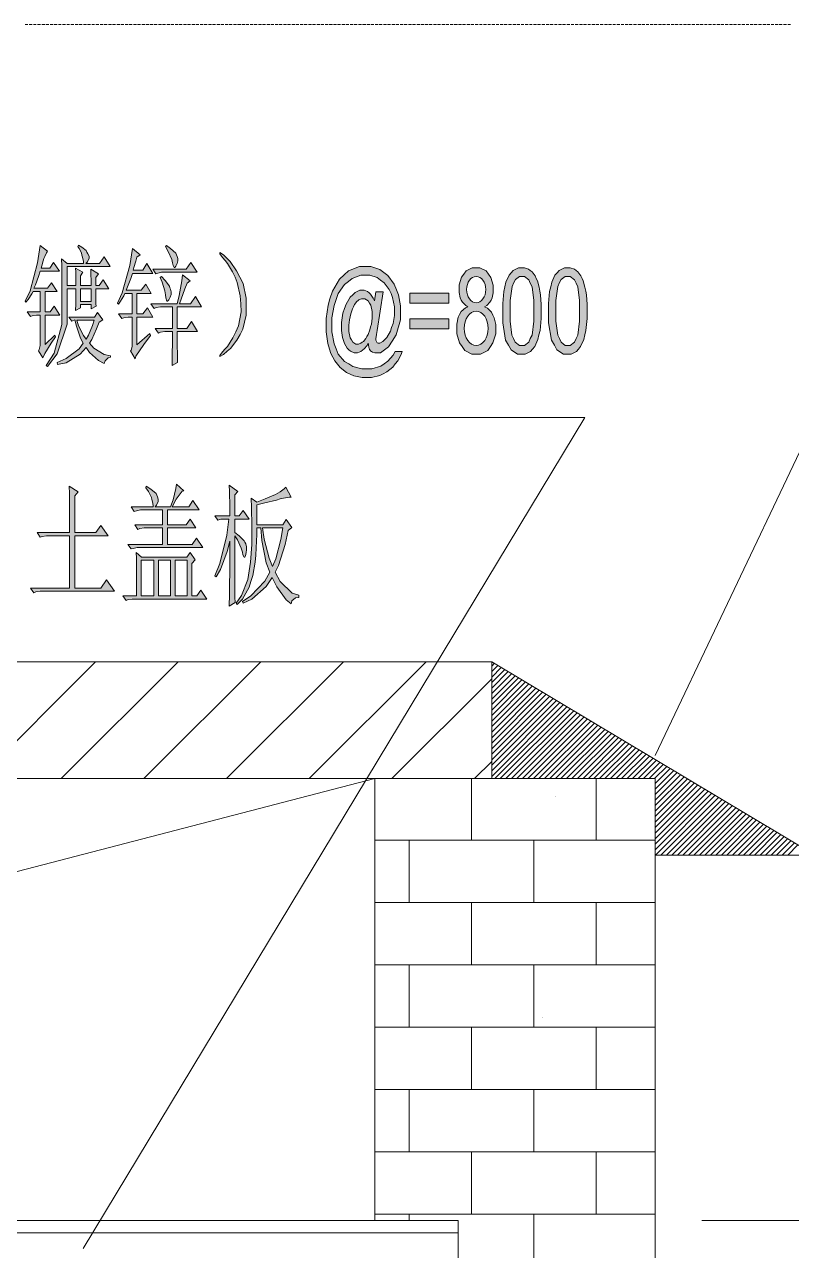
# Model space of a CAD drawing. Header units: millimetres. Extents: x -4415 to 173792, y -78716 to 47289.
# Drawn here: x 14968 to 22054, y -47989 to -36664 of the extents above; entities that cross this region are included whole.
import ezdxf

# ---------------------------------------------------------------- set-up
doc = ezdxf.new("R2010")
doc.units = ezdxf.units.MM

msp = doc.modelspace()

# ---------------------------------------------------------------- hatches: boundary and pattern name
h = msp.add_hatch(color=0)
h.dxf.hatch_style = 2
h.paths.add_polyline_path([(15158, -39619), (15247, -39534), (15254, -39548), (15213, -39607), (15155, -39704), (15137, -39743), (15098, -39677), (15104, -39665), (15111, -39628), (15111, -39605), (15111, -39348), (15101, -39348), (15079, -39348), (15040, -39354), (15022, -39362), (14991, -39319), (15111, -39319), (15111, -39129), (15047, -39129), (15034, -39153), (15001, -39203), (14981, -39229), (14974, -39219), (15019, -39125), (15088, -38867), (15111, -38706), (15180, -38758), (15171, -38773), (15155, -38807), (15147, -38827), (15141, -38848), (15128, -38892), (15121, -38915), (15201, -38915), (15237, -38863), (15291, -38943), (15114, -38943), (15098, -38992), (15068, -39070), (15055, -39101), (15180, -39101), (15217, -39049), (15271, -39129), (15158, -39129), (15158, -39319), (15204, -39319), (15241, -39266), (15294, -39348), (15158, -39348)])
h = msp.add_hatch(color=0)
h.paths.add_polyline_path([(15168, -39814), (15241, -39700), (15314, -39436), (15314, -39286), (15314, -39122), (15312, -38894), (15310, -38830), (15361, -38872), (15513, -38872), (15512, -38853), (15505, -38814), (15498, -38794), (15493, -38774), (15473, -38734), (15461, -38716), (15467, -38701), (15497, -38720), (15536, -38753), (15545, -38767), (15554, -38782), (15564, -38804), (15564, -38810), (15564, -38824), (15549, -38855), (15534, -38872), (15660, -38872), (15703, -38810), (15760, -38900), (15361, -38900), (15361, -39076), (15443, -39076), (15443, -39029), (15442, -38949), (15440, -38915), (15507, -38953), (15486, -38986), (15486, -39076), (15583, -39076), (15583, -39039), (15582, -38963), (15580, -38924), (15650, -38967), (15627, -39000), (15627, -39076), (15657, -39076), (15694, -39024), (15746, -39105), (15627, -39105), (15627, -39162), (15628, -39243), (15630, -39266), (15583, -39290), (15583, -39252), (15486, -39252), (15486, -39281), (15440, -39305), (15442, -39248), (15443, -39148), (15443, -39105), (15361, -39105), (15361, -39272), (15361, -39431), (15271, -39707), (15180, -39824)])
h.paths.add_polyline_path([(15486, -39105), (15486, -39223), (15583, -39223), (15583, -39105)])
h = msp.add_hatch(color=0)
h.dxf.hatch_style = 2
h.paths.add_polyline_path([(16279, -38706), (16318, -38734), (16366, -38777), (16372, -38791), (16378, -38806), (16385, -38827), (16385, -38834), (16385, -38846), (16378, -38871), (16372, -38884), (16366, -38897), (16357, -38910), (16351, -38910), (16341, -38889), (16335, -38867), (16329, -38836), (16296, -38761), (16269, -38716)])
h = msp.add_hatch(color=0)
h.dxf.hatch_style = 2
h.paths.add_polyline_path([(16006, -39623), (16126, -39519), (16133, -39538), (16069, -39621), (15997, -39728), (15990, -39752), (15946, -39680), (15954, -39671), (15963, -39638), (15963, -39613), (15963, -39366), (15946, -39366), (15924, -39366), (15885, -39374), (15866, -39380), (15836, -39338), (15963, -39338), (15963, -39148), (15896, -39148), (15885, -39170), (15855, -39219), (15836, -39248), (15827, -39239), (15871, -39143), (15942, -38891), (15966, -38734), (16036, -38791), (16006, -38814), (15996, -38851), (15979, -38910), (15973, -38934), (16060, -38934), (16099, -38872), (16152, -38963), (15966, -38963), (15949, -39010), (15919, -39088), (15906, -39119), (16046, -39119), (16089, -39062), (16139, -39148), (16006, -39148), (16006, -39338), (16060, -39338), (16103, -39280), (16152, -39366), (16006, -39366)])
h = msp.add_hatch(color=0)
h.dxf.hatch_style = 2
h.paths.add_polyline_path([(16959, -39528), (16931, -39579), (16871, -39656), (16839, -39683), (16807, -39711), (16773, -39732), (16772, -39726), (16771, -39721), (16796, -39688), (16821, -39661), (16844, -39638), (16894, -39558), (16919, -39503), (16945, -39447), (16968, -39317), (16965, -39244), (16961, -39170), (16934, -39047), (16913, -38998), (16890, -38950), (16844, -38872), (16821, -38843), (16796, -38816), (16771, -38781), (16772, -38775), (16773, -38769), (16805, -38793), (16836, -38823), (16867, -38852), (16927, -38940), (16957, -38999), (16987, -39057), (17016, -39193), (17016, -39272), (17015, -39350), (16986, -39479)])
h = msp.add_hatch(color=0)
h.dxf.hatch_style = 2
h.paths.add_polyline_path([(16152, -38924), (16462, -38924), (16505, -38863), (16562, -38953), (16249, -38953), (16234, -38953), (16200, -38960), (16182, -38967)])
h = msp.add_hatch(color=0)
h.paths.add_polyline_path([(18144, -39608), (18133, -39628), (18105, -39660), (18090, -39672), (18075, -39684), (18044, -39696), (18029, -39696), (18013, -39696), (17981, -39683), (17965, -39669), (17950, -39655), (17924, -39612), (17915, -39583), (17905, -39555), (17895, -39492), (17895, -39458), (17895, -39416), (17910, -39331), (17925, -39288), (17940, -39246), (17978, -39183), (18000, -39161), (18023, -39140), (18067, -39118), (18089, -39118), (18105, -39118), (18136, -39130), (18151, -39143), (18165, -39155), (18190, -39191), (18201, -39216), (18213, -39134), (18281, -39134), (18226, -39491), (18221, -39528), (18215, -39569), (18215, -39573), (18215, -39580), (18219, -39593), (18223, -39598), (18227, -39604), (18236, -39608), (18241, -39608), (18251, -39608), (18277, -39592), (18294, -39576), (18314, -39554), (18348, -39497), (18360, -39462), (18373, -39426), (18385, -39352), (18385, -39315), (18385, -39271), (18369, -39187), (18354, -39149), (18338, -39111), (18290, -39049), (18258, -39026), (18227, -39002), (18157, -38980), (18119, -38980), (18076, -38980), (17996, -39009), (17960, -39038), (17923, -39067), (17867, -39150), (17848, -39204), (17829, -39259), (17808, -39375), (17808, -39437), (17808, -39503), (17829, -39614), (17848, -39661), (17867, -39709), (17925, -39778), (17963, -39800), (18000, -39823), (18083, -39845), (18129, -39845), (18178, -39845), (18259, -39821), (18292, -39799), (18326, -39775), (18375, -39718), (18391, -39685), (18458, -39685), (18449, -39713), (18416, -39770), (18393, -39799), (18370, -39828), (18315, -39873), (18283, -39890), (18252, -39907), (18174, -39924), (18130, -39924), (18089, -39924), (18012, -39909), (17978, -39893), (17943, -39878), (17883, -39833), (17859, -39803), (17834, -39772), (17797, -39702), (17785, -39663), (17769, -39612), (17754, -39504), (17754, -39446), (17754, -39381), (17772, -39258), (17790, -39199), (17814, -39127), (17878, -39016), (17920, -38978), (17961, -38940), (18063, -38901), (18122, -38901), (18168, -38901), (18252, -38928), (18288, -38955), (18325, -38982), (18383, -39062), (18404, -39116), (18422, -39162), (18441, -39262), (18441, -39316), (18441, -39393), (18402, -39531), (18364, -39590), (18330, -39643), (18256, -39697), (18216, -39697), (18203, -39697), (18183, -39692), (18174, -39686), (18167, -39681), (18155, -39665), (18151, -39654), (18149, -39648), (18145, -39624)])
h.paths.add_polyline_path([(17964, -39464), (17964, -39500), (17976, -39557), (17989, -39577), (18000, -39597), (18028, -39617), (18043, -39617), (18054, -39617), (18076, -39609), (18087, -39600), (18099, -39591), (18122, -39565), (18131, -39547), (18142, -39529), (18159, -39485), (18166, -39458), (18173, -39431), (18180, -39377), (18180, -39350), (18180, -39314), (18167, -39258), (18155, -39237), (18142, -39218), (18111, -39198), (18093, -39198), (18081, -39198), (18058, -39206), (18049, -39215), (18038, -39223), (18018, -39251), (18008, -39271), (17997, -39290), (17982, -39336), (17976, -39364), (17970, -39391), (17964, -39441)])
h = msp.add_hatch(color=0)
h.paths.add_polyline_path([(19065, -39272), (19045, -39261), (19014, -39230), (19003, -39210), (18993, -39189), (18984, -39141), (18984, -39113), (18984, -39070), (19005, -38999), (19027, -38970), (19047, -38941), (19104, -38912), (19141, -38912), (19176, -38912), (19233, -38941), (19255, -38971), (19277, -39000), (19298, -39073), (19298, -39115), (19298, -39143), (19289, -39190), (19279, -39210), (19268, -39230), (19238, -39261), (19218, -39272), (19244, -39284), (19281, -39321), (19295, -39348), (19308, -39374), (19321, -39436), (19321, -39471), (19321, -39522), (19296, -39606), (19272, -39640), (19247, -39674), (19181, -39708), (19142, -39708), (19101, -39708), (19035, -39674), (19011, -39640), (18986, -39606), (18961, -39521), (18961, -39469), (18961, -39432), (18975, -39367), (18988, -39342), (19002, -39316), (19041, -39281)])
h.paths.add_polyline_path([(19030, -39469), (19030, -39490), (19037, -39529), (19044, -39549), (19050, -39568), (19071, -39598), (19084, -39608), (19098, -39619), (19127, -39629), (19142, -39629), (19166, -39629), (19206, -39607), (19221, -39585), (19236, -39563), (19252, -39507), (19252, -39473), (19252, -39438), (19236, -39381), (19220, -39359), (19204, -39336), (19164, -39314), (19139, -39314), (19116, -39314), (19077, -39336), (19061, -39358), (19046, -39380), (19030, -39436)])
h.paths.add_polyline_path([(19053, -39110), (19053, -39138), (19064, -39183), (19077, -39200), (19089, -39218), (19121, -39235), (19142, -39235), (19161, -39235), (19193, -39218), (19205, -39201), (19218, -39183), (19230, -39141), (19230, -39115), (19230, -39088), (19217, -39044), (19204, -39026), (19192, -39009), (19160, -38991), (19141, -38991), (19121, -38991), (19090, -39008), (19077, -39026), (19064, -39043), (19053, -39085)])
h = msp.add_hatch(color=0)
h.paths.add_polyline_path([(19386, -39310), (19386, -39241), (19396, -39129), (19406, -39087), (19415, -39045), (19445, -38980), (19465, -38957), (19484, -38935), (19533, -38912), (19563, -38912), (19586, -38912), (19624, -38924), (19641, -38937), (19657, -38950), (19685, -38986), (19696, -39010), (19706, -39033), (19723, -39091), (19729, -39126), (19735, -39160), (19742, -39252), (19742, -39310), (19742, -39379), (19731, -39490), (19721, -39532), (19712, -39575), (19683, -39639), (19662, -39663), (19643, -39685), (19594, -39708), (19563, -39708), (19524, -39708), (19463, -39668), (19440, -39627), (19413, -39579), (19386, -39420)])
h.paths.add_polyline_path([(19455, -39310), (19455, -39406), (19470, -39534), (19486, -39566), (19502, -39597), (19541, -39629), (19563, -39629), (19587, -39629), (19626, -39597), (19641, -39566), (19657, -39534), (19673, -39406), (19673, -39310), (19673, -39214), (19657, -39086), (19641, -39055), (19626, -39023), (19586, -38992), (19562, -38992), (19540, -38992), (19503, -39020), (19489, -39047), (19472, -39083), (19455, -39214)])
h = msp.add_hatch(color=0)
h.paths.add_polyline_path([(19809, -39310), (19809, -39241), (19819, -39129), (19830, -39087), (19839, -39045), (19869, -38980), (19889, -38957), (19908, -38935), (19957, -38912), (19988, -38912), (20009, -38912), (20048, -38924), (20065, -38937), (20081, -38950), (20109, -38986), (20120, -39010), (20130, -39033), (20146, -39091), (20153, -39126), (20159, -39160), (20165, -39252), (20165, -39310), (20165, -39379), (20155, -39490), (20145, -39532), (20136, -39575), (20106, -39639), (20086, -39663), (20067, -39685), (20018, -39708), (19988, -39708), (19948, -39708), (19886, -39668), (19863, -39627), (19836, -39579), (19809, -39420)])
h.paths.add_polyline_path([(19878, -39310), (19878, -39406), (19894, -39534), (19910, -39566), (19925, -39597), (19964, -39629), (19988, -39629), (20010, -39629), (20049, -39597), (20065, -39566), (20081, -39534), (20096, -39406), (20096, -39310), (20096, -39214), (20081, -39086), (20065, -39055), (20049, -39023), (20010, -38992), (19986, -38992), (19964, -38992), (19926, -39020), (19912, -39047), (19895, -39083), (19878, -39214)])
h = msp.add_hatch(color=0)
h.dxf.hatch_style = 2
h.paths.add_polyline_path([(16136, -39243), (16378, -39243), (16397, -39167), (16421, -39033), (16429, -38977), (16499, -39033), (16472, -39053), (16450, -39105), (16414, -39200), (16399, -39243), (16502, -39243), (16548, -39176), (16602, -39271), (16378, -39271), (16378, -39471), (16469, -39471), (16512, -39409), (16565, -39499), (16378, -39499), (16378, -39597), (16381, -39740), (16382, -39785), (16332, -39813), (16333, -39734), (16335, -39578), (16335, -39499), (16285, -39499), (16264, -39499), (16224, -39507), (16206, -39514), (16176, -39471), (16335, -39471), (16335, -39271), (16245, -39271), (16224, -39271), (16184, -39278), (16166, -39286)])
h = msp.add_hatch(color=0)
h.dxf.hatch_style = 2
h.paths.add_polyline_path([(16232, -38991), (16267, -39029), (16308, -39081), (16312, -39096), (16317, -39110), (16322, -39133), (16322, -39143), (16322, -39157), (16314, -39184), (16308, -39196), (16300, -39207), (16290, -39219), (16282, -39219), (16272, -39190), (16269, -39162), (16264, -39124), (16241, -39043), (16222, -39000)])
h = msp.add_hatch(color=0)
h.dxf.hatch_style = 2
h.paths.add_polyline_path([(18888, -39237), (18528, -39237), (18528, -39147), (18888, -39147)])
h = msp.add_hatch(color=0)
h.paths.add_polyline_path([(15510, -39609), (15485, -39562), (15447, -39452), (15434, -39391), (15404, -39405), (15377, -39366), (15613, -39366), (15643, -39324), (15690, -39391), (15657, -39415), (15634, -39476), (15590, -39573), (15567, -39609), (15607, -39655), (15704, -39712), (15763, -39724), (15763, -39738), (15742, -39743), (15712, -39771), (15703, -39795), (15652, -39767), (15568, -39693), (15537, -39648), (15483, -39710), (15352, -39788), (15274, -39804), (15271, -39785), (15354, -39750), (15473, -39661)])
h.paths.add_polyline_path([(15450, -39395), (15468, -39448), (15512, -39536), (15537, -39571), (15558, -39533), (15595, -39446), (15610, -39395)])
h = msp.add_hatch(color=0)
h.dxf.hatch_style = 2
h.paths.add_polyline_path([(18888, -39474), (18528, -39474), (18528, -39383), (18888, -39383)])
h = msp.add_hatch(color=0)
h.dxf.hatch_style = 2
h.paths.add_polyline_path([(15383, -41148), (15383, -41105), (15382, -40996), (15380, -40929), (15464, -40982), (15434, -41019), (15434, -41358), (15626, -41358), (15673, -41291), (15740, -41386), (15434, -41386), (15434, -41871), (15673, -41871), (15726, -41795), (15800, -41899), (15134, -41899), (15113, -41899), (15072, -41906), (15054, -41914), (15024, -41871), (15383, -41871), (15383, -41386), (15194, -41386), (15172, -41386), (15132, -41393), (15114, -41401), (15084, -41358), (15383, -41358)])
h = msp.add_hatch(color=0)
h.dxf.hatch_style = 2
h.paths.add_polyline_path([(16092, -40929), (16136, -40955), (16184, -40997), (16191, -41012), (16196, -41028), (16202, -41048), (16202, -41053), (16202, -41070), (16188, -41103), (16176, -41119), (16318, -41119), (16340, -41055), (16367, -40951), (16372, -40910), (16439, -40972), (16424, -40974), (16370, -41048), (16332, -41119), (16485, -41119), (16524, -41062), (16581, -41148), (16288, -41148), (16288, -41286), (16461, -41286), (16499, -41233), (16551, -41314), (16288, -41314), (16288, -41466), (16518, -41466), (16558, -41409), (16615, -41495), (16033, -41495), (16010, -41495), (15971, -41503), (15952, -41509), (15922, -41466), (16242, -41466), (16242, -41314), (16095, -41314), (16074, -41314), (16034, -41321), (16016, -41329), (15986, -41286), (16242, -41286), (16242, -41148), (16062, -41148), (16040, -41148), (16001, -41155), (15982, -41162), (15952, -41119), (16158, -41119), (16155, -41107), (16149, -41074), (16145, -41053), (16140, -41033), (16112, -40979), (16089, -40943)])
h = msp.add_hatch(color=0)
h.dxf.hatch_style = 2
h.paths.add_polyline_path([(16911, -41386), (16911, -41644), (16912, -41953), (16914, -42004), (16860, -42037), (16863, -41930), (16864, -41630), (16864, -41437), (16841, -41533), (16778, -41697), (16738, -41766), (16727, -41756), (16772, -41642), (16838, -41380), (16857, -41233), (16781, -41233), (16754, -41243), (16727, -41204), (16864, -41204), (16864, -41119), (16863, -40977), (16860, -40920), (16938, -40977), (16911, -41010), (16911, -41204), (16951, -41204), (16987, -41153), (17044, -41233), (16911, -41233), (16911, -41357), (16950, -41388), (16996, -41433), (17004, -41447), (17012, -41462), (17020, -41490), (17020, -41505), (17020, -41516), (17016, -41542), (17012, -41556), (17009, -41571), (17002, -41585), (16996, -41585), (16986, -41562), (16981, -41538), (16971, -41501), (16936, -41425)])
h = msp.add_hatch(color=0)
h.paths.add_polyline_path([(17404, -41338), (17375, -41468), (17315, -41661), (17283, -41724), (17330, -41808), (17440, -41916), (17503, -41937), (17503, -41957), (17473, -41959), (17438, -41988), (17433, -42014), (17386, -41980), (17298, -41859), (17257, -41771), (17202, -41855), (17068, -41973), (16987, -42008), (16981, -41994), (17060, -41942), (17187, -41806), (17234, -41724), (17202, -41636), (17160, -41431), (17150, -41314), (17114, -41314), (17114, -41374), (17108, -41499), (17104, -41566), (17099, -41632), (17077, -41754), (17060, -41808), (17044, -41863), (16981, -41971), (16934, -42023), (16924, -42008), (16972, -41939), (17032, -41791), (17044, -41712), (17056, -41631), (17068, -41467), (17068, -41383), (17068, -41299), (17065, -41127), (17063, -41039), (17114, -41076), (17190, -41047), (17288, -41007), (17308, -40993), (17330, -40980), (17366, -40953), (17383, -40938), (17433, -41029), (17413, -41029), (17362, -41039), (17330, -41047), (17296, -41057), (17189, -41084), (17114, -41100), (17114, -41286), (17353, -41286), (17386, -41238), (17437, -41309)])
h.paths.add_polyline_path([(17167, -41314), (17181, -41417), (17229, -41595), (17260, -41671), (17290, -41599), (17337, -41421), (17353, -41314)])
h = msp.add_hatch(color=0)
h.paths.add_polyline_path([(16003, -41942), (16003, -41792), (16001, -41593), (15999, -41542), (16049, -41585), (16469, -41585), (16499, -41542), (16545, -41609), (16515, -41642), (16515, -41942), (16561, -41942), (16598, -41889), (16651, -41971), (15986, -41971), (15964, -41971), (15924, -41977), (15906, -41985), (15876, -41942)])
h.paths.add_polyline_path([(16046, -41613), (16046, -41942), (16162, -41942), (16162, -41613)])
h.paths.add_polyline_path([(16206, -41613), (16206, -41942), (16318, -41942), (16318, -41613)])
h.paths.add_polyline_path([(16361, -41613), (16361, -41942), (16472, -41942), (16472, -41613)])
h = msp.add_hatch(color=0)
h.dxf.hatch_style = 2
h.paths.add_polyline_path([(19874, -43798), (19870, -43794), (19874, -43790), (19878, -43794)])
h = msp.add_hatch(color=0)
h.dxf.hatch_style = 2
h.paths.add_polyline_path([(19755, -45841), (19751, -45837), (19755, -45833), (19759, -45837)])

# ---------------------------------------------------------------- linework, layer by layer
at = {"color": 0, "lineweight": 0}
for points in [[(15000, -36664), (14973, -36664)], [(14973, -36664), (15000, -36664)], [(15039, -36664), (15012, -36664)], [(15012, -36664), (15039, -36664)], [(15077, -36664), (15051, -36664)], [(15051, -36664), (15077, -36664)], [(15116, -36664), (15088, -36664)], [(15088, -36664), (15116, -36664)], [(15155, -36664), (15127, -36664)], [(15127, -36664), (15155, -36664)], [(15193, -36664), (15165, -36664)], [(15165, -36664), (15193, -36664)], [(15232, -36664), (15204, -36664)], [(15204, -36664), (15232, -36664)], [(15270, -36664), (15243, -36664)], [(15243, -36664), (15270, -36664)], [(15308, -36664), (15281, -36664)], [(15281, -36664), (15308, -36664)], [(15347, -36664), (15320, -36664)], [(15320, -36664), (15347, -36664)], [(15385, -36664), (15358, -36664)], [(15358, -36664), (15385, -36664)], [(15424, -36664), (15396, -36664)], [(15396, -36664), (15424, -36664)], [(15463, -36664), (15435, -36664)], [(15435, -36664), (15463, -36664)], [(15501, -36664), (15473, -36664)], [(15473, -36664), (15501, -36664)], [(15540, -36664), (15512, -36664)], [(15512, -36664), (15540, -36664)], [(15578, -36664), (15551, -36664)], [(15551, -36664), (15578, -36664)], [(15616, -36664), (15589, -36664)], [(15589, -36664), (15616, -36664)], [(15655, -36664), (15628, -36664)], [(15628, -36664), (15655, -36664)], [(15694, -36664), (15666, -36664)], [(15666, -36664), (15694, -36664)], [(15732, -36664), (15704, -36664)], [(15704, -36664), (15732, -36664)], [(15771, -36664), (15743, -36664)], [(15743, -36664), (15771, -36664)], [(15809, -36664), (15782, -36664)], [(15782, -36664), (15809, -36664)], [(15847, -36664), (15820, -36664)], [(15820, -36664), (15847, -36664)], [(15886, -36664), (15859, -36664)], [(15859, -36664), (15886, -36664)], [(15924, -36664), (15898, -36664)], [(15898, -36664), (15924, -36664)], [(15963, -36664), (15935, -36664)], [(15935, -36664), (15963, -36664)], [(16002, -36664), (15974, -36664)], [(15974, -36664), (16002, -36664)], [(16040, -36664), (16012, -36664)], [(16012, -36664), (16040, -36664)], [(16079, -36664), (16051, -36664)], [(16051, -36664), (16079, -36664)], [(16118, -36664), (16090, -36664)], [(16090, -36664), (16118, -36664)], [(16155, -36664), (16128, -36664)], [(16128, -36664), (16155, -36664)], [(16194, -36664), (16167, -36664)], [(16167, -36664), (16194, -36664)], [(16232, -36664), (16205, -36664)], [(16205, -36664), (16232, -36664)], [(16271, -36664), (16243, -36664)], [(16243, -36664), (16271, -36664)], [(16310, -36664), (16282, -36664)], [(16282, -36664), (16310, -36664)], [(16348, -36664), (16320, -36664)], [(16320, -36664), (16348, -36664)], [(16387, -36664), (16359, -36664)], [(16359, -36664), (16387, -36664)], [(16425, -36664), (16398, -36664)], [(16398, -36664), (16425, -36664)], [(16463, -36664), (16436, -36664)], [(16436, -36664), (16463, -36664)], [(16502, -36664), (16475, -36664)], [(16475, -36664), (16502, -36664)], [(16541, -36664), (16513, -36664)], [(16513, -36664), (16541, -36664)], [(16579, -36664), (16551, -36664)], [(16551, -36664), (16579, -36664)], [(16618, -36664), (16590, -36664)], [(16590, -36664), (16618, -36664)], [(16656, -36664), (16629, -36664)], [(16629, -36664), (16656, -36664)], [(16695, -36664), (16667, -36664)], [(16667, -36664), (16695, -36664)], [(16733, -36664), (16706, -36664)], [(16706, -36664), (16733, -36664)], [(16771, -36664), (16744, -36664)], [(16744, -36664), (16771, -36664)], [(16810, -36664), (16782, -36664)], [(16782, -36664), (16810, -36664)], [(16849, -36664), (16821, -36664)], [(16821, -36664), (16849, -36664)], [(16887, -36664), (16859, -36664)], [(16859, -36664), (16887, -36664)], [(16926, -36664), (16898, -36664)], [(16898, -36664), (16926, -36664)], [(16965, -36664), (16937, -36664)], [(16937, -36664), (16965, -36664)], [(17002, -36664), (16975, -36664)], [(16975, -36664), (17002, -36664)], [(17041, -36664), (17014, -36664)], [(17014, -36664), (17041, -36664)], [(17079, -36664), (17053, -36664)], [(17053, -36664), (17079, -36664)], [(17118, -36664), (17090, -36664)], [(17090, -36664), (17118, -36664)], [(17157, -36664), (17129, -36664)], [(17129, -36664), (17157, -36664)], [(17195, -36664), (17167, -36664)], [(17167, -36664), (17195, -36664)], [(17234, -36664), (17206, -36664)], [(17206, -36664), (17234, -36664)], [(17272, -36664), (17245, -36664)], [(17245, -36664), (17272, -36664)], [(17310, -36664), (17283, -36664)], [(17283, -36664), (17310, -36664)], [(17349, -36664), (17322, -36664)], [(17322, -36664), (17349, -36664)], [(17388, -36664), (17360, -36664)], [(17360, -36664), (17388, -36664)], [(17426, -36664), (17398, -36664)], [(17398, -36664), (17426, -36664)], [(17465, -36664), (17437, -36664)], [(17437, -36664), (17465, -36664)], [(17503, -36664), (17476, -36664)], [(17476, -36664), (17503, -36664)], [(17542, -36664), (17514, -36664)], [(17514, -36664), (17542, -36664)], [(17580, -36664), (17553, -36664)], [(17553, -36664), (17580, -36664)], [(17618, -36664), (17591, -36664)], [(17591, -36664), (17618, -36664)], [(17657, -36664), (17630, -36664)], [(17630, -36664), (17657, -36664)], [(17696, -36664), (17668, -36664)], [(17668, -36664), (17696, -36664)], [(17734, -36664), (17706, -36664)], [(17706, -36664), (17734, -36664)], [(17773, -36664), (17745, -36664)], [(17745, -36664), (17773, -36664)], [(17812, -36664), (17784, -36664)], [(17784, -36664), (17812, -36664)], [(17849, -36664), (17822, -36664)], [(17822, -36664), (17849, -36664)], [(17888, -36664), (17861, -36664)], [(17861, -36664), (17888, -36664)], [(17926, -36664), (17900, -36664)], [(17900, -36664), (17926, -36664)], [(17965, -36664), (17937, -36664)], [(17937, -36664), (17965, -36664)], [(18004, -36664), (17976, -36664)], [(17976, -36664), (18004, -36664)], [(18042, -36664), (18014, -36664)], [(18014, -36664), (18042, -36664)], [(18081, -36664), (18053, -36664)], [(18053, -36664), (18081, -36664)], [(18120, -36664), (18092, -36664)], [(18092, -36664), (18120, -36664)], [(18157, -36664), (18130, -36664)], [(18130, -36664), (18157, -36664)], [(18196, -36664), (18169, -36664)], [(18169, -36664), (18196, -36664)], [(18235, -36664), (18208, -36664)], [(18208, -36664), (18235, -36664)], [(18273, -36664), (18245, -36664)], [(18245, -36664), (18273, -36664)], [(18312, -36664), (18284, -36664)], [(18284, -36664), (18312, -36664)], [(18350, -36664), (18323, -36664)], [(18323, -36664), (18350, -36664)], [(18389, -36664), (18361, -36664)], [(18361, -36664), (18389, -36664)], [(18427, -36664), (18400, -36664)], [(18400, -36664), (18427, -36664)], [(18465, -36664), (18438, -36664)], [(18438, -36664), (18465, -36664)], [(18504, -36664), (18477, -36664)], [(18477, -36664), (18504, -36664)], [(18543, -36664), (18515, -36664)], [(18515, -36664), (18543, -36664)], [(18581, -36664), (18553, -36664)], [(18553, -36664), (18581, -36664)], [(18620, -36664), (18592, -36664)], [(18592, -36664), (18620, -36664)], [(18659, -36664), (18631, -36664)], [(18631, -36664), (18659, -36664)], [(18697, -36664), (18669, -36664)], [(18669, -36664), (18697, -36664)], [(18735, -36664), (18708, -36664)], [(18708, -36664), (18735, -36664)], [(18773, -36664), (18747, -36664)], [(18747, -36664), (18773, -36664)], [(18812, -36664), (18784, -36664)], [(18784, -36664), (18812, -36664)], [(18851, -36664), (18823, -36664)], [(18823, -36664), (18851, -36664)], [(18889, -36664), (18861, -36664)], [(18861, -36664), (18889, -36664)], [(18928, -36664), (18900, -36664)], [(18900, -36664), (18928, -36664)], [(18967, -36664), (18939, -36664)], [(18939, -36664), (18967, -36664)], [(19004, -36664), (18977, -36664)], [(18977, -36664), (19004, -36664)], [(19043, -36664), (19016, -36664)], [(19016, -36664), (19043, -36664)], [(19081, -36664), (19055, -36664)], [(19055, -36664), (19081, -36664)], [(19120, -36664), (19092, -36664)], [(19092, -36664), (19120, -36664)], [(19159, -36664), (19131, -36664)], [(19131, -36664), (19159, -36664)], [(19197, -36664), (19170, -36664)], [(19170, -36664), (19197, -36664)], [(19236, -36664), (19208, -36664)], [(19208, -36664), (19236, -36664)], [(19274, -36664), (19247, -36664)], [(19247, -36664), (19274, -36664)], [(19312, -36664), (19285, -36664)], [(19285, -36664), (19312, -36664)], [(19351, -36664), (19324, -36664)], [(19324, -36664), (19351, -36664)], [(19390, -36664), (19362, -36664)], [(19362, -36664), (19390, -36664)], [(19428, -36664), (19400, -36664)], [(19400, -36664), (19428, -36664)], [(19467, -36664), (19439, -36664)], [(19439, -36664), (19467, -36664)], [(19506, -36664), (19478, -36664)], [(19478, -36664), (19506, -36664)], [(19544, -36664), (19516, -36664)], [(19516, -36664), (19544, -36664)], [(19582, -36664), (19555, -36664)], [(19555, -36664), (19582, -36664)], [(19620, -36664), (19594, -36664)], [(19594, -36664), (19620, -36664)], [(19659, -36664), (19632, -36664)], [(19632, -36664), (19659, -36664)], [(19698, -36664), (19670, -36664)], [(19670, -36664), (19698, -36664)], [(19736, -36664), (19708, -36664)], [(19708, -36664), (19736, -36664)], [(19775, -36664), (19747, -36664)], [(19747, -36664), (19775, -36664)], [(19814, -36664), (19786, -36664)], [(19786, -36664), (19814, -36664)], [(19851, -36664), (19824, -36664)], [(19824, -36664), (19851, -36664)], [(19890, -36664), (19863, -36664)], [(19863, -36664), (19890, -36664)], [(19928, -36664), (19902, -36664)], [(19902, -36664), (19928, -36664)], [(19967, -36664), (19939, -36664)], [(19939, -36664), (19967, -36664)], [(20006, -36664), (19978, -36664)], [(19978, -36664), (20006, -36664)], [(20044, -36664), (20017, -36664)], [(20017, -36664), (20044, -36664)], [(20083, -36664), (20055, -36664)], [(20055, -36664), (20083, -36664)], [(20122, -36664), (20094, -36664)], [(20094, -36664), (20122, -36664)], [(20159, -36664), (20132, -36664)], [(20132, -36664), (20159, -36664)], [(20198, -36664), (20171, -36664)], [(20171, -36664), (20198, -36664)], [(20237, -36664), (20210, -36664)], [(20210, -36664), (20237, -36664)], [(20275, -36664), (20247, -36664)], [(20247, -36664), (20275, -36664)], [(20314, -36664), (20286, -36664)], [(20286, -36664), (20314, -36664)], [(20353, -36664), (20325, -36664)], [(20325, -36664), (20353, -36664)], [(20391, -36664), (20363, -36664)], [(20363, -36664), (20391, -36664)], [(20429, -36664), (20402, -36664)], [(20402, -36664), (20429, -36664)], [(20467, -36664), (20441, -36664)], [(20441, -36664), (20467, -36664)], [(20506, -36664), (20479, -36664)], [(20479, -36664), (20506, -36664)], [(20545, -36664), (20517, -36664)], [(20517, -36664), (20545, -36664)], [(20583, -36664), (20555, -36664)], [(20555, -36664), (20583, -36664)], [(20622, -36664), (20594, -36664)], [(20594, -36664), (20622, -36664)], [(20661, -36664), (20633, -36664)], [(20633, -36664), (20661, -36664)], [(20699, -36664), (20671, -36664)], [(20671, -36664), (20699, -36664)], [(20737, -36664), (20710, -36664)], [(20710, -36664), (20737, -36664)], [(20775, -36664), (20749, -36664)], [(20749, -36664), (20775, -36664)], [(20814, -36664), (20786, -36664)], [(20786, -36664), (20814, -36664)], [(20853, -36664), (20825, -36664)], [(20825, -36664), (20853, -36664)], [(20891, -36664), (20863, -36664)], [(20863, -36664), (20891, -36664)], [(20930, -36664), (20902, -36664)], [(20902, -36664), (20930, -36664)], [(20969, -36664), (20941, -36664)], [(20941, -36664), (20969, -36664)], [(21006, -36664), (20979, -36664)], [(20979, -36664), (21006, -36664)], [(21045, -36664), (21018, -36664)], [(21018, -36664), (21045, -36664)], [(21084, -36664), (21057, -36664)], [(21057, -36664), (21084, -36664)], [(21122, -36664), (21094, -36664)], [(21094, -36664), (21122, -36664)], [(21161, -36664), (21133, -36664)], [(21133, -36664), (21161, -36664)], [(21200, -36664), (21172, -36664)], [(21172, -36664), (21200, -36664)], [(21238, -36664), (21210, -36664)], [(21210, -36664), (21238, -36664)], [(21276, -36664), (21249, -36664)], [(21249, -36664), (21276, -36664)], [(21314, -36664), (21288, -36664)], [(21288, -36664), (21314, -36664)], [(21353, -36664), (21326, -36664)], [(21326, -36664), (21353, -36664)], [(21392, -36664), (21364, -36664)], [(21364, -36664), (21392, -36664)], [(21430, -36664), (21402, -36664)], [(21402, -36664), (21430, -36664)], [(21469, -36664), (21441, -36664)], [(21441, -36664), (21469, -36664)], [(21508, -36664), (21480, -36664)], [(21480, -36664), (21508, -36664)], [(21546, -36664), (21518, -36664)], [(21518, -36664), (21546, -36664)], [(21584, -36664), (21557, -36664)], [(21557, -36664), (21584, -36664)], [(21622, -36664), (21596, -36664)], [(21596, -36664), (21622, -36664)], [(21661, -36664), (21634, -36664)], [(21634, -36664), (21661, -36664)], [(21700, -36664), (21672, -36664)], [(21672, -36664), (21700, -36664)], [(21738, -36664), (21710, -36664)], [(21710, -36664), (21738, -36664)], [(21777, -36664), (21749, -36664)], [(21749, -36664), (21777, -36664)], [(21816, -36664), (21788, -36664)], [(21788, -36664), (21816, -36664)], [(21853, -36664), (21826, -36664)], [(21826, -36664), (21853, -36664)], [(21892, -36664), (21865, -36664)], [(21865, -36664), (21892, -36664)], [(21931, -36664), (21904, -36664)], [(21904, -36664), (21931, -36664)], [(21969, -36664), (21941, -36664)], [(21941, -36664), (21969, -36664)], [(22008, -36664), (21980, -36664)], [(21980, -36664), (22008, -36664)], [(22046, -36664), (22019, -36664)], [(22019, -36664), (22046, -36664)], [(11207, -40294), (20145, -40294)], [(20145, -40294), (15509, -47969)], [(20795, -43418), (22130, -40608)], [(12180, -42551), (19284, -42551)], [(14545, -43630), (15625, -42551)], [(15308, -43630), (16388, -42551)], [(16071, -43630), (17151, -42551)], [(16835, -43630), (17915, -42551)], [(17599, -43630), (18678, -42551)], [(19284, -43630), (19284, -42551)], [(19284, -42551), (22274, -44337)], [(19284, -42590), (19309, -42565)], [(19284, -42642), (19340, -42585)], [(19284, -42692), (19372, -42604)], [(19284, -42743), (19405, -42623)], [(19284, -42794), (19436, -42642)], [(19284, -42896), (19500, -42680)], [(19338, -42791), (19468, -42661)], [(18362, -43630), (19284, -42708)], [(19284, -42946), (19532, -42699)], [(19284, -42998), (19563, -42718)], [(19284, -43048), (19596, -42737)], [(19284, -43100), (19628, -42756)], [(19284, -43150), (19659, -42775)], [(19284, -42845), (19338, -42791)], [(19284, -43202), (19691, -42794)], [(19284, -43252), (19723, -42813)], [(19284, -43303), (19755, -42833)], [(19284, -43354), (19787, -42851)], [(19284, -43405), (19819, -42870)], [(19284, -43456), (19851, -42889)], [(19284, -43507), (19882, -42909)], [(19284, -43558), (19915, -42927)], [(19284, -43609), (19947, -42946)], [(19313, -43630), (19978, -42966)], [(19364, -43630), (20010, -42985)], [(19415, -43630), (20042, -43003)], [(19466, -43630), (20073, -43023)], [(19516, -43630), (20106, -43042)], [(19568, -43630), (20138, -43060)], [(19618, -43630), (20170, -43079)], [(19670, -43630), (20201, -43099)], [(19720, -43630), (20233, -43118)], [(19772, -43630), (20266, -43136)], [(19822, -43630), (20297, -43156)], [(19873, -43630), (20329, -43175)], [(19924, -43630), (20361, -43194)], [(19975, -43630), (20392, -43213)], [(20026, -43630), (20424, -43232)], [(20077, -43630), (20457, -43251)], [(20128, -43630), (20488, -43270)], [(20179, -43630), (20520, -43289)], [(20229, -43630), (20552, -43308)], [(20281, -43630), (20584, -43327)], [(20331, -43630), (20616, -43346)], [(20383, -43630), (20648, -43365)], [(19126, -43630), (19284, -43472)], [(20433, -43630), (20680, -43384)], [(20485, -43630), (20711, -43404)], [(20535, -43630), (20743, -43422)], [(20585, -43630), (20775, -43441)], [(20637, -43630), (20807, -43461)], [(20687, -43630), (20839, -43480)], [(20739, -43630), (20871, -43498)], [(20789, -43630), (20903, -43517)], [(20795, -43676), (20934, -43537)], [(20795, -43727), (20967, -43555)], [(20795, -43778), (20999, -43574)], [(20795, -43829), (21030, -43594)], [(10707, -43630), (18839, -43630)], [(14517, -44587), (18204, -43630)], [(18204, -43630), (18204, -47711)], [(18839, -43630), (20795, -43630)], [(19098, -44199), (19098, -43630)], [(20249, -44199), (20249, -43630)], [(20795, -43879), (21062, -43613)], [(20795, -43630), (20795, -49677)], [(20795, -43931), (21094, -43631)], [(20795, -43981), (21125, -43651)], [(20795, -44033), (21158, -43670)], [(20795, -44083), (21190, -43689)], [(20795, -44135), (21222, -43707)], [(20795, -44185), (21253, -43727)], [(20795, -44236), (21285, -43746)], [(20795, -44287), (21318, -43764)], [(20797, -44337), (21349, -43784)], [(20847, -44337), (21381, -43803)], [(20898, -44337), (21413, -43822)], [(20949, -44337), (21444, -43841)], [(21000, -44337), (21476, -43860)], [(21051, -44337), (21509, -43879)], [(21102, -44337), (21541, -43899)], [(21153, -44337), (21572, -43917)], [(21204, -44337), (21604, -43936)], [(21254, -44337), (21636, -43955)], [(21306, -44337), (21668, -43974)], [(21356, -44337), (21700, -43993)], [(21408, -44337), (21732, -44012)], [(21458, -44337), (21763, -44032)], [(21510, -44337), (21795, -44050)], [(21560, -44337), (21827, -44069)], [(21611, -44337), (21859, -44089)], [(21662, -44337), (21891, -44108)], [(21713, -44337), (21923, -44126)], [(21764, -44337), (21955, -44145)], [(21815, -44337), (21986, -44165)], [(18204, -44199), (20795, -44199)], [(18522, -44775), (18522, -44199)], [(19674, -44775), (19674, -44199)], [(21866, -44337), (22019, -44184)], [(21917, -44337), (22051, -44202)], [(21967, -44337), (22082, -44222)], [(22019, -44337), (22114, -44241)], [(22274, -44337), (20795, -44337)], [(18204, -44775), (20795, -44775)], [(19098, -45351), (19098, -44775)], [(20249, -45351), (20249, -44775)], [(18204, -45351), (20795, -45351)], [(18522, -45926), (18522, -45351)], [(19674, -45926), (19674, -45351)], [(18204, -45926), (20795, -45926)], [(19098, -46503), (19098, -45926)], [(20249, -46503), (20249, -45926)], [(18204, -46503), (20795, -46503)], [(18522, -47078), (18522, -46503)], [(19674, -47078), (19674, -46503)], [(18204, -47078), (20795, -47078)], [(19098, -47654), (19098, -47078)], [(20249, -47654), (20249, -47078)], [(18204, -47654), (20795, -47654)], [(18522, -47711), (18522, -47654)], [(19674, -48230), (19674, -47654)], [(12664, -47711), (18973, -47711)], [(18973, -47711), (18973, -48142)], [(21227, -47711), (25267, -47711)], [(12664, -47825), (18973, -47825)]]:
    msp.add_lwpolyline(points, dxfattribs=at)
for points in [[(15158, -39619), (15247, -39534), (15254, -39548), (15213, -39607), (15155, -39704), (15137, -39743), (15098, -39677), (15104, -39665), (15111, -39628), (15111, -39605), (15111, -39348), (15101, -39348), (15079, -39348), (15040, -39354), (15022, -39362), (14991, -39319), (15111, -39319), (15111, -39129), (15047, -39129), (15034, -39153), (15001, -39203), (14981, -39229), (14974, -39219), (15019, -39125), (15088, -38867), (15111, -38706), (15180, -38758), (15171, -38773), (15155, -38807), (15147, -38827), (15141, -38848), (15128, -38892), (15121, -38915), (15201, -38915), (15237, -38863), (15291, -38943), (15114, -38943), (15098, -38992), (15068, -39070), (15055, -39101), (15180, -39101), (15217, -39049), (15271, -39129), (15158, -39129), (15158, -39319), (15204, -39319), (15241, -39266), (15294, -39348), (15158, -39348)], [(15168, -39814), (15241, -39700), (15314, -39436), (15314, -39286), (15314, -39122), (15312, -38894), (15310, -38830), (15361, -38872), (15513, -38872), (15512, -38853), (15505, -38814), (15498, -38794), (15493, -38774), (15473, -38734), (15461, -38716), (15467, -38701), (15497, -38720), (15536, -38753), (15545, -38767), (15554, -38782), (15564, -38804), (15564, -38810), (15564, -38824), (15549, -38855), (15534, -38872), (15660, -38872), (15703, -38810), (15760, -38900), (15361, -38900), (15361, -39076), (15443, -39076), (15443, -39029), (15442, -38949), (15440, -38915), (15507, -38953), (15486, -38986), (15486, -39076), (15583, -39076), (15583, -39039), (15582, -38963), (15580, -38924), (15650, -38967), (15627, -39000), (15627, -39076), (15657, -39076), (15694, -39024), (15746, -39105), (15627, -39105), (15627, -39162), (15628, -39243), (15630, -39266), (15583, -39290), (15583, -39252), (15486, -39252), (15486, -39281), (15440, -39305), (15442, -39248), (15443, -39148), (15443, -39105), (15361, -39105), (15361, -39272), (15361, -39431), (15271, -39707), (15180, -39824)], [(16279, -38706), (16318, -38734), (16366, -38777), (16372, -38791), (16378, -38806), (16385, -38827), (16385, -38834), (16385, -38846), (16378, -38871), (16372, -38884), (16366, -38897), (16357, -38910), (16351, -38910), (16341, -38889), (16335, -38867), (16329, -38836), (16296, -38761), (16269, -38716)], [(16006, -39623), (16126, -39519), (16133, -39538), (16069, -39621), (15997, -39728), (15990, -39752), (15946, -39680), (15954, -39671), (15963, -39638), (15963, -39613), (15963, -39366), (15946, -39366), (15924, -39366), (15885, -39374), (15866, -39380), (15836, -39338), (15963, -39338), (15963, -39148), (15896, -39148), (15885, -39170), (15855, -39219), (15836, -39248), (15827, -39239), (15871, -39143), (15942, -38891), (15966, -38734), (16036, -38791), (16006, -38814), (15996, -38851), (15979, -38910), (15973, -38934), (16060, -38934), (16099, -38872), (16152, -38963), (15966, -38963), (15949, -39010), (15919, -39088), (15906, -39119), (16046, -39119), (16089, -39062), (16139, -39148), (16006, -39148), (16006, -39338), (16060, -39338), (16103, -39280), (16152, -39366), (16006, -39366)], [(16959, -39528), (16931, -39579), (16871, -39656), (16839, -39683), (16807, -39711), (16773, -39732), (16772, -39726), (16771, -39721), (16796, -39688), (16821, -39661), (16844, -39638), (16894, -39558), (16919, -39503), (16945, -39447), (16968, -39317), (16965, -39244), (16961, -39170), (16934, -39047), (16913, -38998), (16890, -38950), (16844, -38872), (16821, -38843), (16796, -38816), (16771, -38781), (16772, -38775), (16773, -38769), (16805, -38793), (16836, -38823), (16867, -38852), (16927, -38940), (16957, -38999), (16987, -39057), (17016, -39193), (17016, -39272), (17015, -39350), (16986, -39479)], [(16152, -38924), (16462, -38924), (16505, -38863), (16562, -38953), (16249, -38953), (16234, -38953), (16200, -38960), (16182, -38967)], [(18144, -39608), (18133, -39628), (18105, -39660), (18090, -39672), (18075, -39684), (18044, -39696), (18029, -39696), (18013, -39696), (17981, -39683), (17965, -39669), (17950, -39655), (17924, -39612), (17915, -39583), (17905, -39555), (17895, -39492), (17895, -39458), (17895, -39416), (17910, -39331), (17925, -39288), (17940, -39246), (17978, -39183), (18000, -39161), (18023, -39140), (18067, -39118), (18089, -39118), (18105, -39118), (18136, -39130), (18151, -39143), (18165, -39155), (18190, -39191), (18201, -39216), (18213, -39134), (18281, -39134), (18226, -39491), (18221, -39528), (18215, -39569), (18215, -39573), (18215, -39580), (18219, -39593), (18223, -39598), (18227, -39604), (18236, -39608), (18241, -39608), (18251, -39608), (18277, -39592), (18294, -39576), (18314, -39554), (18348, -39497), (18360, -39462), (18373, -39426), (18385, -39352), (18385, -39315), (18385, -39271), (18369, -39187), (18354, -39149), (18338, -39111), (18290, -39049), (18258, -39026), (18227, -39002), (18157, -38980), (18119, -38980), (18076, -38980), (17996, -39009), (17960, -39038), (17923, -39067), (17867, -39150), (17848, -39204), (17829, -39259), (17808, -39375), (17808, -39437), (17808, -39503), (17829, -39614), (17848, -39661), (17867, -39709), (17925, -39778), (17963, -39800), (18000, -39823), (18083, -39845), (18129, -39845), (18178, -39845), (18259, -39821), (18292, -39799), (18326, -39775), (18375, -39718), (18391, -39685), (18458, -39685), (18449, -39713), (18416, -39770), (18393, -39799), (18370, -39828), (18315, -39873), (18283, -39890), (18252, -39907), (18174, -39924), (18130, -39924), (18089, -39924), (18012, -39909), (17978, -39893), (17943, -39878), (17883, -39833), (17859, -39803), (17834, -39772), (17797, -39702), (17785, -39663), (17769, -39612), (17754, -39504), (17754, -39446), (17754, -39381), (17772, -39258), (17790, -39199), (17814, -39127), (17878, -39016), (17920, -38978), (17961, -38940), (18063, -38901), (18122, -38901), (18168, -38901), (18252, -38928), (18288, -38955), (18325, -38982), (18383, -39062), (18404, -39116), (18422, -39162), (18441, -39262), (18441, -39316), (18441, -39393), (18402, -39531), (18364, -39590), (18330, -39643), (18256, -39697), (18216, -39697), (18203, -39697), (18183, -39692), (18174, -39686), (18167, -39681), (18155, -39665), (18151, -39654), (18149, -39648), (18145, -39624)], [(19065, -39272), (19045, -39261), (19014, -39230), (19003, -39210), (18993, -39189), (18984, -39141), (18984, -39113), (18984, -39070), (19005, -38999), (19027, -38970), (19047, -38941), (19104, -38912), (19141, -38912), (19176, -38912), (19233, -38941), (19255, -38971), (19277, -39000), (19298, -39073), (19298, -39115), (19298, -39143), (19289, -39190), (19279, -39210), (19268, -39230), (19238, -39261), (19218, -39272), (19244, -39284), (19281, -39321), (19295, -39348), (19308, -39374), (19321, -39436), (19321, -39471), (19321, -39522), (19296, -39606), (19272, -39640), (19247, -39674), (19181, -39708), (19142, -39708), (19101, -39708), (19035, -39674), (19011, -39640), (18986, -39606), (18961, -39521), (18961, -39469), (18961, -39432), (18975, -39367), (18988, -39342), (19002, -39316), (19041, -39281)], [(19386, -39310), (19386, -39241), (19396, -39129), (19406, -39087), (19415, -39045), (19445, -38980), (19465, -38957), (19484, -38935), (19533, -38912), (19563, -38912), (19586, -38912), (19624, -38924), (19641, -38937), (19657, -38950), (19685, -38986), (19696, -39010), (19706, -39033), (19723, -39091), (19729, -39126), (19735, -39160), (19742, -39252), (19742, -39310), (19742, -39379), (19731, -39490), (19721, -39532), (19712, -39575), (19683, -39639), (19662, -39663), (19643, -39685), (19594, -39708), (19563, -39708), (19524, -39708), (19463, -39668), (19440, -39627), (19413, -39579), (19386, -39420)], [(19809, -39310), (19809, -39241), (19819, -39129), (19830, -39087), (19839, -39045), (19869, -38980), (19889, -38957), (19908, -38935), (19957, -38912), (19988, -38912), (20009, -38912), (20048, -38924), (20065, -38937), (20081, -38950), (20109, -38986), (20120, -39010), (20130, -39033), (20146, -39091), (20153, -39126), (20159, -39160), (20165, -39252), (20165, -39310), (20165, -39379), (20155, -39490), (20145, -39532), (20136, -39575), (20106, -39639), (20086, -39663), (20067, -39685), (20018, -39708), (19988, -39708), (19948, -39708), (19886, -39668), (19863, -39627), (19836, -39579), (19809, -39420)], [(16136, -39243), (16378, -39243), (16397, -39167), (16421, -39033), (16429, -38977), (16499, -39033), (16472, -39053), (16450, -39105), (16414, -39200), (16399, -39243), (16502, -39243), (16548, -39176), (16602, -39271), (16378, -39271), (16378, -39471), (16469, -39471), (16512, -39409), (16565, -39499), (16378, -39499), (16378, -39597), (16381, -39740), (16382, -39785), (16332, -39813), (16333, -39734), (16335, -39578), (16335, -39499), (16285, -39499), (16264, -39499), (16224, -39507), (16206, -39514), (16176, -39471), (16335, -39471), (16335, -39271), (16245, -39271), (16224, -39271), (16184, -39278), (16166, -39286)], [(16232, -38991), (16267, -39029), (16308, -39081), (16312, -39096), (16317, -39110), (16322, -39133), (16322, -39143), (16322, -39157), (16314, -39184), (16308, -39196), (16300, -39207), (16290, -39219), (16282, -39219), (16272, -39190), (16269, -39162), (16264, -39124), (16241, -39043), (16222, -39000)], [(19455, -39310), (19455, -39406), (19470, -39534), (19486, -39566), (19502, -39597), (19541, -39629), (19563, -39629), (19587, -39629), (19626, -39597), (19641, -39566), (19657, -39534), (19673, -39406), (19673, -39310), (19673, -39214), (19657, -39086), (19641, -39055), (19626, -39023), (19586, -38992), (19562, -38992), (19540, -38992), (19503, -39020), (19489, -39047), (19472, -39083), (19455, -39214)], [(19878, -39310), (19878, -39406), (19894, -39534), (19910, -39566), (19925, -39597), (19964, -39629), (19988, -39629), (20010, -39629), (20049, -39597), (20065, -39566), (20081, -39534), (20096, -39406), (20096, -39310), (20096, -39214), (20081, -39086), (20065, -39055), (20049, -39023), (20010, -38992), (19986, -38992), (19964, -38992), (19926, -39020), (19912, -39047), (19895, -39083), (19878, -39214)], [(15486, -39105), (15486, -39223), (15583, -39223), (15583, -39105)], [(18888, -39237), (18528, -39237), (18528, -39147), (18888, -39147)], [(17964, -39464), (17964, -39500), (17976, -39557), (17989, -39577), (18000, -39597), (18028, -39617), (18043, -39617), (18054, -39617), (18076, -39609), (18087, -39600), (18099, -39591), (18122, -39565), (18131, -39547), (18142, -39529), (18159, -39485), (18166, -39458), (18173, -39431), (18180, -39377), (18180, -39350), (18180, -39314), (18167, -39258), (18155, -39237), (18142, -39218), (18111, -39198), (18093, -39198), (18081, -39198), (18058, -39206), (18049, -39215), (18038, -39223), (18018, -39251), (18008, -39271), (17997, -39290), (17982, -39336), (17976, -39364), (17970, -39391), (17964, -39441)], [(15510, -39609), (15485, -39562), (15447, -39452), (15434, -39391), (15404, -39405), (15377, -39366), (15613, -39366), (15643, -39324), (15690, -39391), (15657, -39415), (15634, -39476), (15590, -39573), (15567, -39609), (15607, -39655), (15704, -39712), (15763, -39724), (15763, -39738), (15742, -39743), (15712, -39771), (15703, -39795), (15652, -39767), (15568, -39693), (15537, -39648), (15483, -39710), (15352, -39788), (15274, -39804), (15271, -39785), (15354, -39750), (15473, -39661)], [(15450, -39395), (15468, -39448), (15512, -39536), (15537, -39571), (15558, -39533), (15595, -39446), (15610, -39395)], [(18888, -39474), (18528, -39474), (18528, -39383), (18888, -39383)], [(15383, -41148), (15383, -41105), (15382, -40996), (15380, -40929), (15464, -40982), (15434, -41019), (15434, -41358), (15626, -41358), (15673, -41291), (15740, -41386), (15434, -41386), (15434, -41871), (15673, -41871), (15726, -41795), (15800, -41899), (15134, -41899), (15113, -41899), (15072, -41906), (15054, -41914), (15024, -41871), (15383, -41871), (15383, -41386), (15194, -41386), (15172, -41386), (15132, -41393), (15114, -41401), (15084, -41358), (15383, -41358)], [(16092, -40929), (16136, -40955), (16184, -40997), (16191, -41012), (16196, -41028), (16202, -41048), (16202, -41053), (16202, -41070), (16188, -41103), (16176, -41119), (16318, -41119), (16340, -41055), (16367, -40951), (16372, -40910), (16439, -40972), (16424, -40974), (16370, -41048), (16332, -41119), (16485, -41119), (16524, -41062), (16581, -41148), (16288, -41148), (16288, -41286), (16461, -41286), (16499, -41233), (16551, -41314), (16288, -41314), (16288, -41466), (16518, -41466), (16558, -41409), (16615, -41495), (16033, -41495), (16010, -41495), (15971, -41503), (15952, -41509), (15922, -41466), (16242, -41466), (16242, -41314), (16095, -41314), (16074, -41314), (16034, -41321), (16016, -41329), (15986, -41286), (16242, -41286), (16242, -41148), (16062, -41148), (16040, -41148), (16001, -41155), (15982, -41162), (15952, -41119), (16158, -41119), (16155, -41107), (16149, -41074), (16145, -41053), (16140, -41033), (16112, -40979), (16089, -40943)], [(16911, -41386), (16911, -41644), (16912, -41953), (16914, -42004), (16860, -42037), (16863, -41930), (16864, -41630), (16864, -41437), (16841, -41533), (16778, -41697), (16738, -41766), (16727, -41756), (16772, -41642), (16838, -41380), (16857, -41233), (16781, -41233), (16754, -41243), (16727, -41204), (16864, -41204), (16864, -41119), (16863, -40977), (16860, -40920), (16938, -40977), (16911, -41010), (16911, -41204), (16951, -41204), (16987, -41153), (17044, -41233), (16911, -41233), (16911, -41357), (16950, -41388), (16996, -41433), (17004, -41447), (17012, -41462), (17020, -41490), (17020, -41505), (17020, -41516), (17016, -41542), (17012, -41556), (17009, -41571), (17002, -41585), (16996, -41585), (16986, -41562), (16981, -41538), (16971, -41501), (16936, -41425)], [(17404, -41338), (17375, -41468), (17315, -41661), (17283, -41724), (17330, -41808), (17440, -41916), (17503, -41937), (17503, -41957), (17473, -41959), (17438, -41988), (17433, -42014), (17386, -41980), (17298, -41859), (17257, -41771), (17202, -41855), (17068, -41973), (16987, -42008), (16981, -41994), (17060, -41942), (17187, -41806), (17234, -41724), (17202, -41636), (17160, -41431), (17150, -41314), (17114, -41314), (17114, -41374), (17108, -41499), (17104, -41566), (17099, -41632), (17077, -41754), (17060, -41808), (17044, -41863), (16981, -41971), (16934, -42023), (16924, -42008), (16972, -41939), (17032, -41791), (17044, -41712), (17056, -41631), (17068, -41467), (17068, -41383), (17068, -41299), (17065, -41127), (17063, -41039), (17114, -41076), (17190, -41047), (17288, -41007), (17308, -40993), (17330, -40980), (17366, -40953), (17383, -40938), (17433, -41029), (17413, -41029), (17362, -41039), (17330, -41047), (17296, -41057), (17189, -41084), (17114, -41100), (17114, -41286), (17353, -41286), (17386, -41238), (17437, -41309)], [(17167, -41314), (17181, -41417), (17229, -41595), (17260, -41671), (17290, -41599), (17337, -41421), (17353, -41314)], [(16003, -41942), (16003, -41792), (16001, -41593), (15999, -41542), (16049, -41585), (16469, -41585), (16499, -41542), (16545, -41609), (16515, -41642), (16515, -41942), (16561, -41942), (16598, -41889), (16651, -41971), (15986, -41971), (15964, -41971), (15924, -41977), (15906, -41985), (15876, -41942)], [(16046, -41613), (16046, -41942), (16162, -41942), (16162, -41613)], [(16206, -41613), (16206, -41942), (16318, -41942), (16318, -41613)], [(16361, -41613), (16361, -41942), (16472, -41942), (16472, -41613)]]:
    msp.add_lwpolyline(points, close=True, dxfattribs=at)
for centre, major_axis, ratio in [((19141, -39113), (0, 122), 0.723684), ((19141, -39471), (0, 158), 0.704082)]:
    msp.add_ellipse(centre, major_axis=major_axis, ratio=ratio, start_param=0, end_param=6.283185, dxfattribs=at)

doc.saveas('drawing.dxf')
